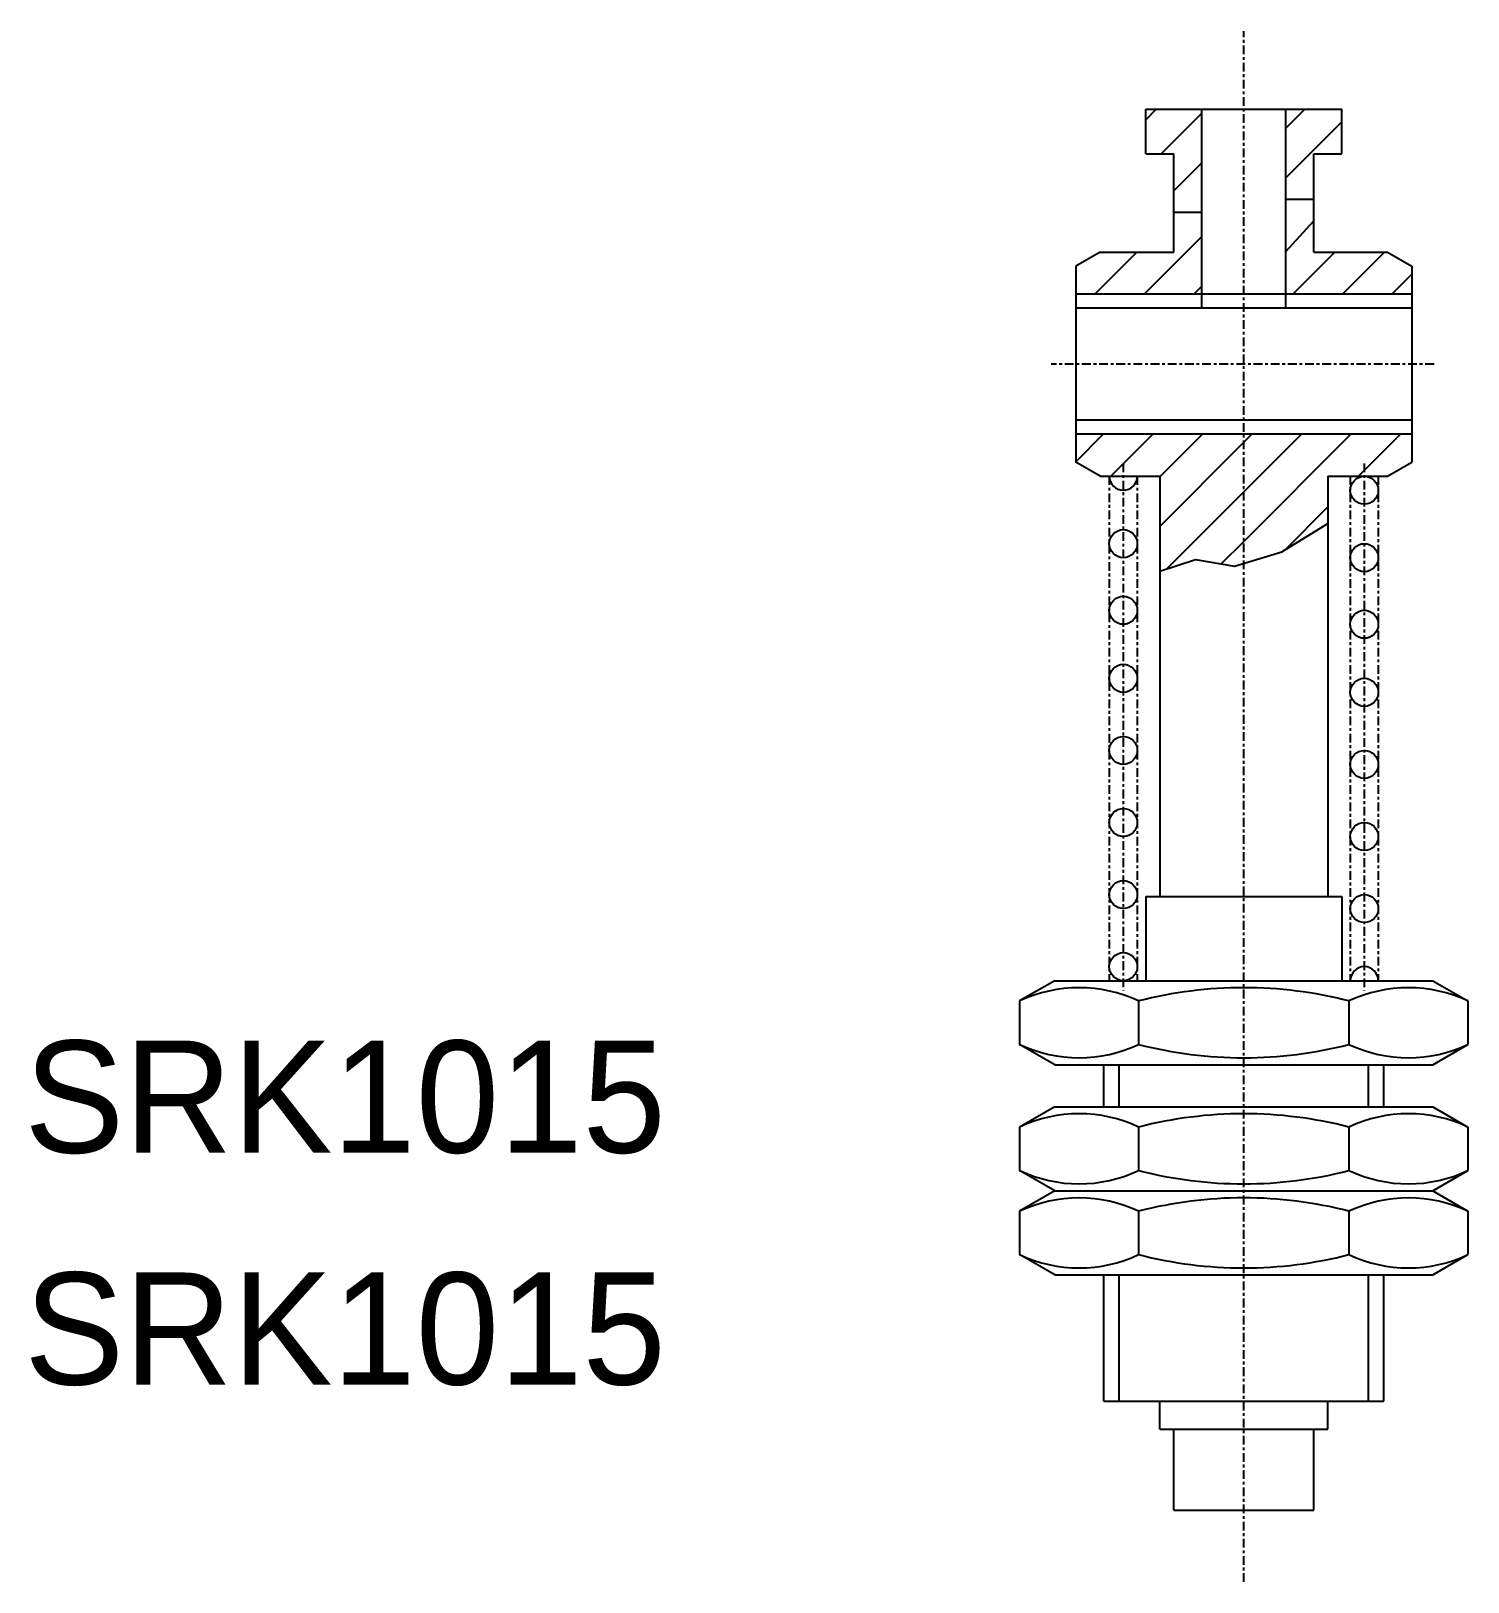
# Model space of a CAD drawing. Extents: x 256.3 to 307.6, y 126.4 to 181.7.
import ezdxf

# ---------------------------------------------------------------- set-up
doc = ezdxf.new("R2010")
doc.units = 0
doc.header["$LTSCALE"] = 0.25
doc.linetypes.add('CENTER', pattern=[2, 1.25, -0.25, 0.25, -0.25])
doc.layers.get('0').update_dxf_attribs({"linetype": 'CONTINUOUS'})
doc.layers.add('CENTER', color=1, linetype='CENTER')

msp = doc.modelspace()

# ---------------------------------------------------------------- linework, layer by layer
at = {"color": 7, "linetype": 'CONTINUOUS'}
for p, q in [((296.109, 178.957), (303.109, 178.957)), ((296.109, 177.357), (296.109, 178.957)), ((298.109, 171.857), (298.109, 178.957)), ((301.109, 171.857), (301.109, 178.957)), ((303.109, 177.357), (303.109, 178.957)), ((296.109, 177.357), (297.109, 177.357)), ((297.109, 173.857), (297.109, 177.357)), ((302.109, 173.857), (302.109, 177.357)), ((302.109, 177.357), (303.109, 177.357)), ((294.482, 173.857), (293.609, 173.353)), ((294.482, 173.857), (297.109, 173.857)), ((302.109, 173.857), (304.735, 173.857)), ((303.422, 173.857), (303.422, 173.857)), ((304.735, 173.857), (305.609, 173.353)), ((293.609, 173.353), (293.609, 166.361)), ((305.609, 173.353), (305.609, 166.361)), ((305.609, 171.857), (293.609, 171.857)), ((305.609, 167.857), (293.609, 167.857)), ((294.482, 165.857), (293.609, 166.361)), ((304.735, 165.857), (305.609, 166.361)), ((294.482, 165.857), (296.609, 165.857)), ((296.609, 165.857), (296.609, 150.857)), ((302.609, 165.857), (304.735, 165.857)), ((302.609, 165.857), (302.609, 150.857)), ((296.109, 150.857), (303.109, 150.857)), ((296.109, 150.857), (296.109, 147.857)), ((303.109, 150.857), (303.109, 147.857)), ((292.864, 147.857), (291.609, 147.132)), ((292.864, 147.857), (306.353, 147.857)), ((306.353, 147.857), (307.609, 147.132)), ((291.609, 147.132), (291.609, 145.582)), ((295.856, 147.132), (295.856, 145.582)), ((303.361, 147.132), (303.361, 145.582)), ((307.609, 147.132), (307.609, 145.582)), ((292.864, 144.857), (291.609, 145.582)), ((306.353, 144.857), (307.609, 145.582)), ((292.864, 144.857), (306.353, 144.857)), ((294.609, 143.357), (294.609, 144.857)), ((304.609, 143.357), (304.609, 144.857)), ((292.864, 143.357), (291.609, 142.632)), ((292.864, 143.357), (306.353, 143.357)), ((306.353, 143.357), (307.609, 142.632)), ((291.609, 142.632), (291.609, 141.082)), ((295.856, 142.632), (295.856, 141.082)), ((303.361, 142.632), (303.361, 141.082)), ((307.609, 142.632), (307.609, 141.082)), ((292.864, 140.357), (291.609, 141.082)), ((306.353, 140.357), (307.609, 141.082)), ((292.864, 140.357), (291.609, 139.632)), ((292.864, 140.357), (306.353, 140.357)), ((306.353, 140.357), (307.609, 139.632)), ((291.609, 139.632), (291.609, 138.082)), ((295.856, 139.632), (295.856, 138.082)), ((303.361, 139.632), (303.361, 138.082)), ((307.609, 139.632), (307.609, 138.082)), ((292.864, 137.357), (291.609, 138.082)), ((306.353, 137.357), (307.609, 138.082)), ((292.864, 137.357), (306.353, 137.357)), ((294.609, 132.857), (294.609, 137.357)), ((304.609, 132.857), (304.609, 137.357)), ((294.609, 132.857), (304.609, 132.857)), ((296.609, 131.857), (296.609, 132.857)), ((302.609, 131.857), (302.609, 132.857)), ((296.609, 131.857), (302.609, 131.857)), ((297.109, 128.957), (297.109, 131.857)), ((302.109, 128.957), (302.109, 131.857)), ((297.109, 128.957), (302.109, 128.957))]:
    msp.add_line(p, q, dxfattribs=at)
at = {"color": 3, "linetype": 'CONTINUOUS'}
for p, q in [((296.109, 178.578), (296.487, 178.957)), ((296.655, 177.357), (298.109, 178.811)), ((301.109, 178.275), (301.791, 178.957)), ((301.109, 176.507), (303.109, 178.507)), ((297.109, 176.043), (298.109, 177.043)), ((301.109, 175.74), (302.109, 175.74)), ((297.109, 175.275), (298.109, 175.275)), ((301.109, 173.872), (302.109, 174.972)), ((296.058, 172.357), (298.109, 174.407)), ((294.291, 172.357), (295.791, 173.857)), ((301.362, 172.357), (302.862, 173.857)), ((303.129, 172.357), (304.629, 173.857)), ((304.897, 172.357), (305.609, 173.069)), ((305.609, 172.357), (293.609, 172.357)), ((297.826, 172.357), (298.109, 172.64)), ((293.609, 166.372), (294.594, 167.357)), ((305.609, 167.357), (293.609, 167.357)), ((294.862, 165.857), (296.362, 167.357)), ((296.609, 165.836), (298.129, 167.357)), ((299.609, 163.533), (303.433, 167.357)), ((299.609, 165.301), (301.665, 167.357)), ((303.7, 165.857), (305.2, 167.357)), ((296.609, 164.069), (299.609, 167.069)), ((296.856, 162.548), (299.609, 165.301)), ((301.068, 163.224), (302.609, 164.765)), ((298.803, 162.728), (299.609, 163.533)), ((295.159, 143.357), (295.159, 144.857)), ((304.059, 143.357), (304.059, 144.857)), ((295.159, 132.857), (295.159, 137.357)), ((304.059, 132.857), (304.059, 137.357))]:
    msp.add_line(p, q, dxfattribs=at)
msp.add_line((302.765, 173.857), (302.765, 173.857))
at = {"color": 0}
msp.add_line((299.609, 167.069), (299.897, 167.357), dxfattribs=at)
at = {"color": 3, "linetype": 'CONTINUOUS'}
msp.add_lwpolyline([(296.609, 162.468), (297.89, 162.883), (299.274, 162.648), (300.961, 163.159), (302.609, 164.168)], dxfattribs=at)
at = {"color": 7, "linetype": 'CONTINUOUS'}
for centre in [(303.909, 165.357), (295.309, 163.451), (303.909, 162.951), (295.309, 161.074), (303.909, 160.574), (295.309, 158.646), (303.909, 158.146), (295.309, 156.074), (303.909, 155.574), (295.309, 153.501), (303.909, 153.001), (295.309, 150.929), (303.909, 150.429), (295.309, 148.357)]:
    msp.add_circle(centre, 0.5, dxfattribs=at)
for centre, radius, start, end in [((295.309, 165.857), 0.5, 180, 0), ((303.909, 147.857), 0.5, 0, 180), ((293.732, 142.621), 4.986, 64.7892, 115.2108), ((299.609, 132.542), 15.065, 75.5757, 104.4243), ((305.485, 142.621), 4.986, 64.7891, 115.2108), ((293.732, 150.093), 4.986, 244.7891, 295.2108), ((299.609, 160.172), 15.065, 255.5757, 284.4243), ((305.485, 150.093), 4.986, 244.7892, 295.2109), ((293.732, 138.121), 4.986, 64.7892, 115.2108), ((299.609, 128.042), 15.065, 75.5757, 104.4243), ((305.485, 138.121), 4.986, 64.7891, 115.2108), ((293.732, 145.593), 4.986, 244.7891, 295.2108), ((299.609, 155.672), 15.065, 255.5757, 284.4243), ((305.485, 145.593), 4.986, 244.7892, 295.2109), ((293.732, 135.121), 4.986, 64.7892, 115.2108), ((299.609, 125.042), 15.065, 75.5757, 104.4243), ((305.485, 135.121), 4.986, 64.7891, 115.2108), ((293.732, 142.593), 4.986, 244.7891, 295.2108), ((299.609, 152.672), 15.065, 255.5757, 284.4243), ((305.485, 142.593), 4.986, 244.7892, 295.2109)]:
    msp.add_arc(centre, radius, start, end, dxfattribs=at)
at = {"layer": 'CENTER', "color": 1, "linetype": 'CENTER'}
for p, q in [((299.609, 126.4), (299.609, 181.744)), ((306.396, 169.857), (292.736, 169.857)), ((295.309, 166.311), (295.309, 147.508)), ((303.909, 166.311), (303.909, 147.508)), ((294.809, 165.857), (294.809, 147.857)), ((295.809, 165.857), (295.809, 147.857)), ((303.409, 165.857), (303.409, 147.857)), ((304.409, 165.857), (304.409, 147.857))]:
    msp.add_line(p, q, dxfattribs=at)

# ---------------------------------------------------------------- texts
at = {"color": 7, "linetype": 'CONTINUOUS'}
for p in [(256.086, 141.718), (256.086, 133.444)]:
    msp.add_text('SRK1015', height=4, dxfattribs=at).set_placement(p)

doc.saveas('drawing.dxf')
